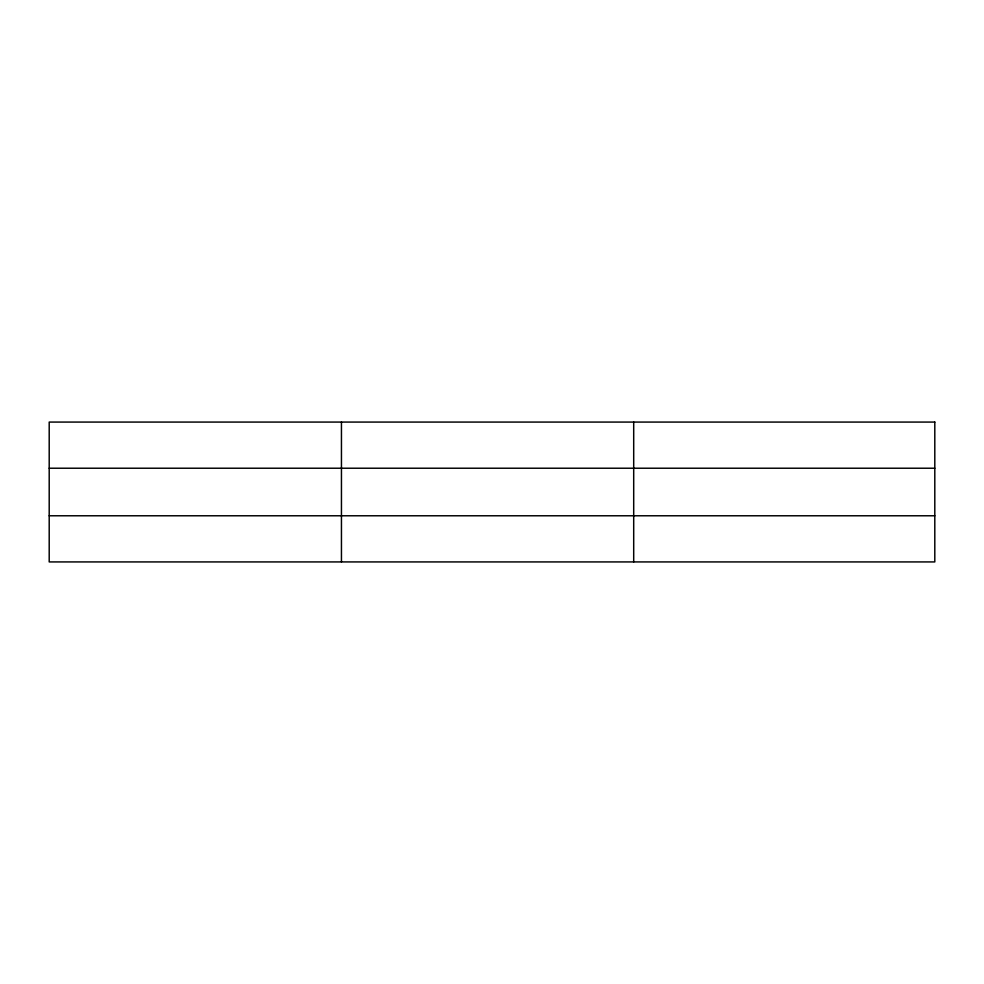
<?xml version="1.0" encoding="UTF-8"?>
<svg xmlns="http://www.w3.org/2000/svg" width="984" height="984" viewBox="0 0 984 984"><rect width="100%" height="100%" fill="white"/><g stroke="black" fill="none" stroke-linecap="round" stroke-linejoin="round"><path stroke-width="1.48" d="M341.448 561.926L341.448 422.074M633.696 561.926L633.696 422.074M49.2 468.224L934.8 468.224M49.2 515.776L934.8 515.776M934.8 422.074L934.8 561.926L49.2 561.926L49.2 422.074L934.8 422.074"/></g></svg>
